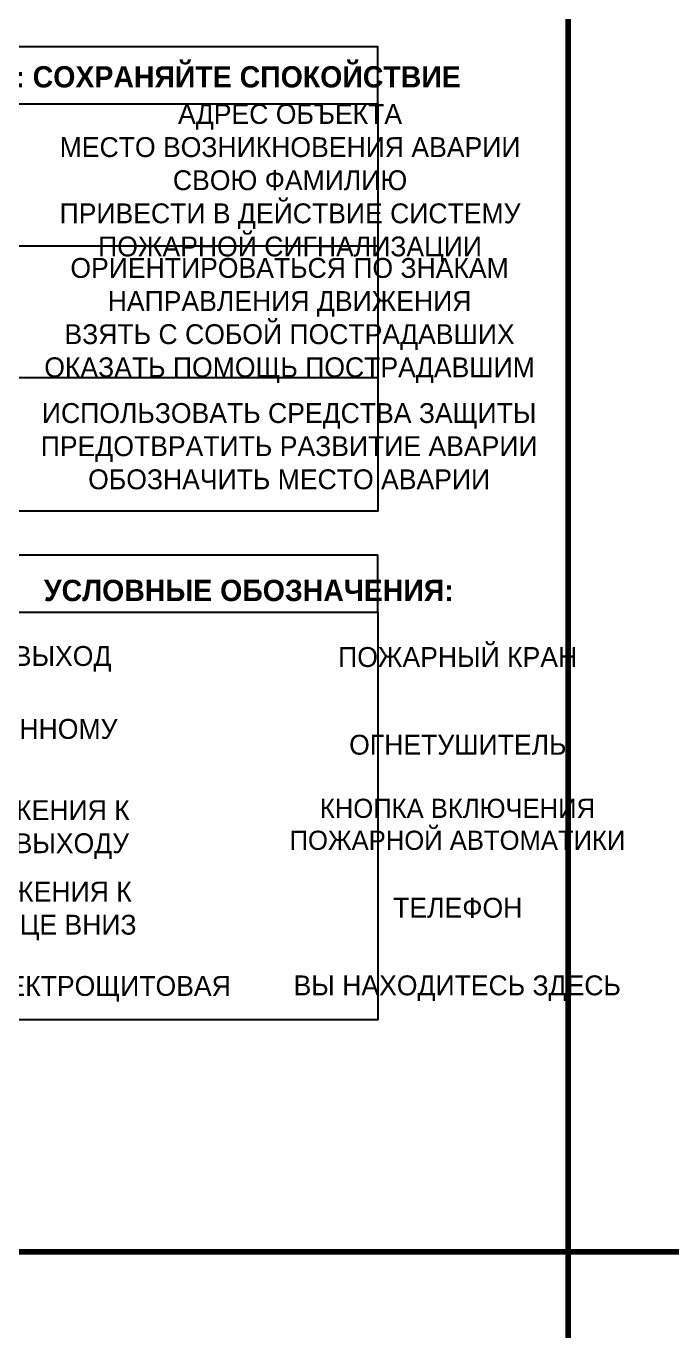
# Model space of a CAD drawing. Header units: millimetres. Extents: x 13114 to 67229, y 22859 to 38520.
# Drawn here: x 20969 to 21060, y 25055.8 to 25239.6 of the extents above; entities that cross this region are included whole.
import ezdxf

# ---------------------------------------------------------------- set-up
doc = ezdxf.new("R2010")
doc.units = ezdxf.units.MM
doc.styles.add('обычный', font='arial.ttf')

msp = doc.modelspace()

# ---------------------------------------------------------------- linework, layer by layer
at = {"color": 6, "lineweight": 100}
for points in [[(20445.35, 25066.92), (21045.35, 25066.92), (21045.35, 25461.92), (20445.35, 25461.92)], [(21045.35, 25066.92), (21645.35, 25066.92), (21645.35, 25461.92), (21045.35, 25461.92)], [(20445.35, 24671.92), (21045.35, 24671.92), (21045.35, 25066.92), (20445.35, 25066.92)], [(21045.35, 24671.92), (21645.35, 24671.92), (21645.35, 25066.92), (21045.35, 25066.92)]]:
    msp.add_lwpolyline(points, close=True, dxfattribs=at)
for points in [[(20874.77, 25228.67), (21018.54, 25228.67), (21018.54, 25236.72), (20874.77, 25236.72)], [(20874.77, 25228.67), (21018.54, 25228.67), (21018.54, 25171.27), (20874.77, 25171.27)], [(20874.77, 25157.02), (21018.54, 25157.02), (21018.54, 25165.07), (20874.77, 25165.07)], [(20874.77, 25157.02), (21018.54, 25157.02), (21018.54, 25099.62), (20874.77, 25099.62)]]:
    msp.add_lwpolyline(points, close=True)
for points in [[(20933.19, 25208.67), (20874.77, 25208.67), (21018.54, 25208.67)], [(20933.19, 25190.1), (20874.77, 25190.1), (21018.54, 25190.1)]]:
    msp.add_lwpolyline(points)

# ---------------------------------------------------------------- texts
at = {"lineweight": 0, "attachment_point": 5, "style": 'обычный'}
for s, insert, char_height, width in [('{\\fProxima Nova Rg|b1|i0|c204|p2;ДЕЙСТВИЯ ПРИ АВАРИИ: СОХРАНЯЙТЕ СПОКОЙСТВИЕ\\H1.6644x; }', (20973.72, 25232.04), 3, 175.1736), ('\\pi-8.4,l8.4,t8.4;{\\fProxima Nova Rg|b0|i0|c204|p2;АДРЕС ОБЪЕКТА\\PМЕСТО ВОЗНИКНОВЕНИЯ АВАРИИ\\PСВОЮ ФАМИЛИЮ\\PПРИВЕСТИ В ДЕЙСТВИЕ СИСТЕМУ \\PПОЖАРНОЙ СИГНАЛИЗАЦИИ}', (21006.17, 25217.5), 2.8, 126.6484), ('\\pi-8.4,l8.4,t8.4;{\\fProxima Nova Rg|b0|i0|c204|p2;ОРИЕНТИРОВАТЬСЯ ПО ЗНАКАМ \\PНАПРАВЛЕНИЯ ДВИЖЕНИЯ\\PВЗЯТЬ С СОБОЙ ПОСТРАДАВШИХ\\PОКАЗАТЬ ПОМОЩЬ ПОСТРАДАВШИМ}', (21006.1, 25198.14), 2.8, 126.6484), ('\\pi-8.4,l8.4,t8.4;{\\fProxima Nova Rg|b0|i0|c204|p2;ИСПОЛЬЗОВАТЬ СРЕДСТВА ЗАЩИТЫ \\PПРЕДОТВРАТИТЬ РАЗВИТИЕ АВАРИИ\\PОБОЗНАЧИТЬ МЕСТО АВАРИИ}', (21006.04, 25180.41), 2.8, 126.6484), ('{\\fProxima Nova Rg|b1|i0|c204|p2;УСЛОВНЫЕ ОБОЗНАЧЕНИЯ:\\H1.1997x; }', (21000.36, 25160.08), 3, 175.1736), ('\\pi-8.4,l8.4,t8.4;{\\fProxima Nova Rg|b0|i0|c204|p2;ЭВАКУАЦИОННЫЙ ВЫХОД\\H1.6404x; }', (20956.33, 25150.46), 2.8, 126.6484), ('\\pi-8.4,l8.4,t8.4;{\\fProxima Nova Rg|b0|i0|c204|p2;ПОЖАРНЫЙ КРАН\\H1.6404x; }', (21029.79, 25150.7), 2.8, 126.6484), ('\\pi-8.4,l8.4,t8.4;{\\fProxima Nova Rg|b0|i0|c204|p2;ПУТЬ К ЭВАКУАЦИОННОМУ \\PВЫХОДУ }', (20956.34, 25137.85), 2.8, 126.6484), ('\\pi-8.4,l8.4,t8.4;{\\fProxima Nova Rg|b0|i0|c204|p2;ОГНЕТУШИТЕЛЬ\\H1.1997x; }', (21029.81, 25138.34), 2.8, 126.6484), ('\\pi-8.4,l8.4,t8.4;{\\fProxima Nova Rg|b0|i0|c204|p2;НАПРАВЛЕНИЕ ДВИЖЕНИЯ К \\PЭВАКУАЦИОННОМУ ВЫХОДУ}', (20956.43, 25126.41), 2.8, 126.6484), ('\\pi-8.1,l8.1,t8.1;{\\fProxima Nova Rg|b0|i0|c204|p2;КНОПКА ВКЛЮЧЕНИЯ\\PПОЖАРНОЙ АВТОМАТИКИ}', (21029.76, 25127.13), 2.7, 126.6484), ('\\pi-8.4,l8.4,t8.4;{\\fProxima Nova Rg|b0|i0|c204|p2;НАПРАВЛЕНИЕ ДВИЖЕНИЯ К \\PВЫХОДУ ПО ЛЕСТНИЦЕ ВНИЗ}', (20956.72, 25114.93), 2.8, 126.6484), ('\\pi-8.4,l8.4,t8.4;{\\fProxima Nova Rg|b0|i0|c204|p2;ТЕЛЕФОН\\H1.1997x; }', (21029.8, 25115.37), 2.8, 126.6484), ('\\pi-8.4,l8.4,t8.4;{\\fProxima Nova Rg|b0|i0|c204|p2;ЭЛЕКТРОЩИТОВАЯ\\H1.1997x; }', (20979.51, 25103.97), 2.8, 126.6484), ('\\pi-8.4,l8.4,t8.4;{\\fProxima Nova Rg|b0|i0|c204|p2;ВЫ НАХОДИТЕСЬ ЗДЕСЬ\\H1.1997x; }', (21029.73, 25104.05), 2.8, 126.6484)]:
    msp.add_mtext(s, dxfattribs=dict(at, insert=insert, char_height=char_height, width=width))

doc.saveas('drawing.dxf')
